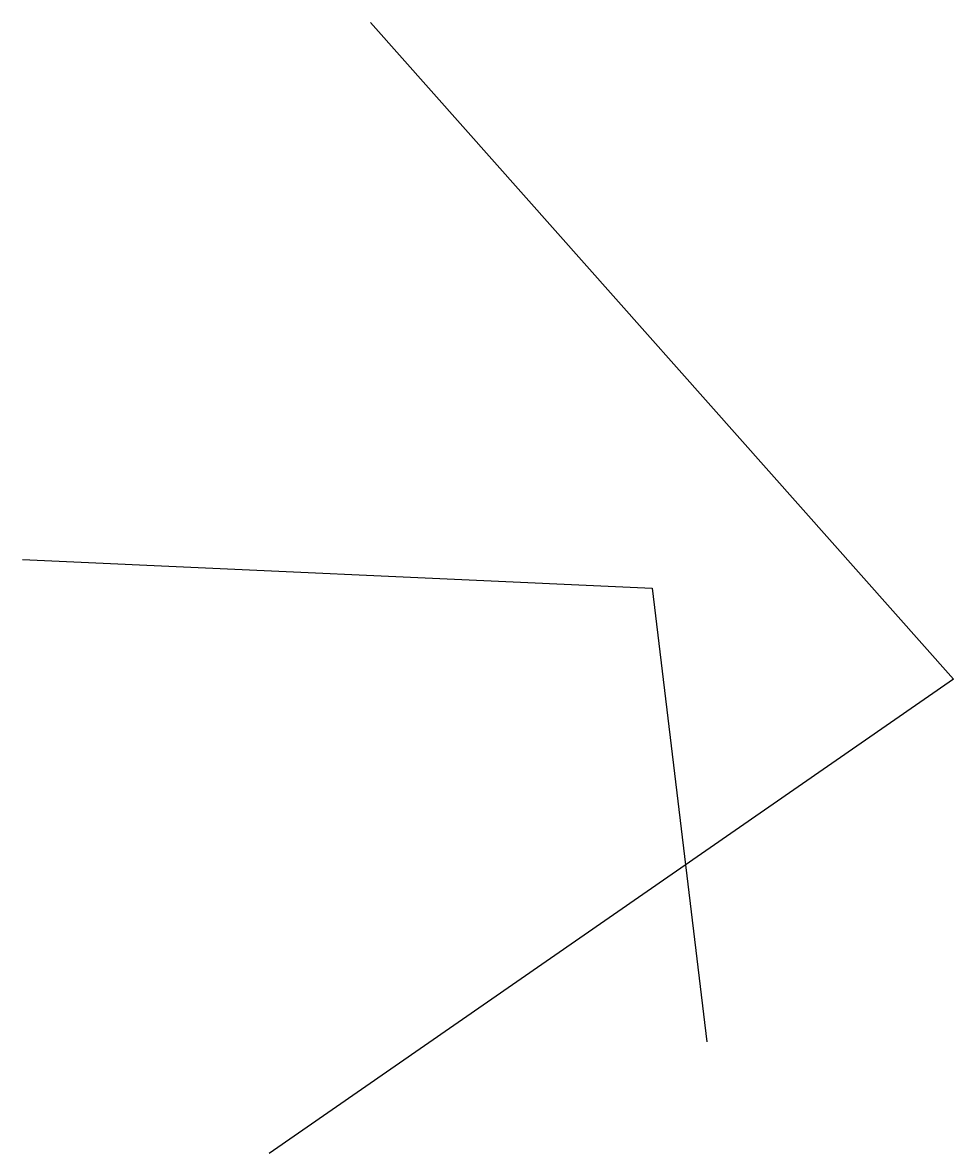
# Model space of a CAD drawing. Header units: millimetres. Extents: x 50 to 152, y 50 to 174.
import ezdxf

# ---------------------------------------------------------------- set-up
doc = ezdxf.new("R2010")
doc.units = ezdxf.units.MM
doc.layers.add('3p', color=6, linetype='Continuous')

msp = doc.modelspace()

# ---------------------------------------------------------------- linework, layer by layer
at = {"layer": '3p'}
for points in [[(88.14, 174, 104), (152, 102, 72), (77, 50, 0)], [(50, 115.11, 72), (119, 112, 36), (125, 62.24, 36)]]:
    msp.add_polyline3d(points, dxfattribs=at)

doc.saveas('drawing.dxf')
